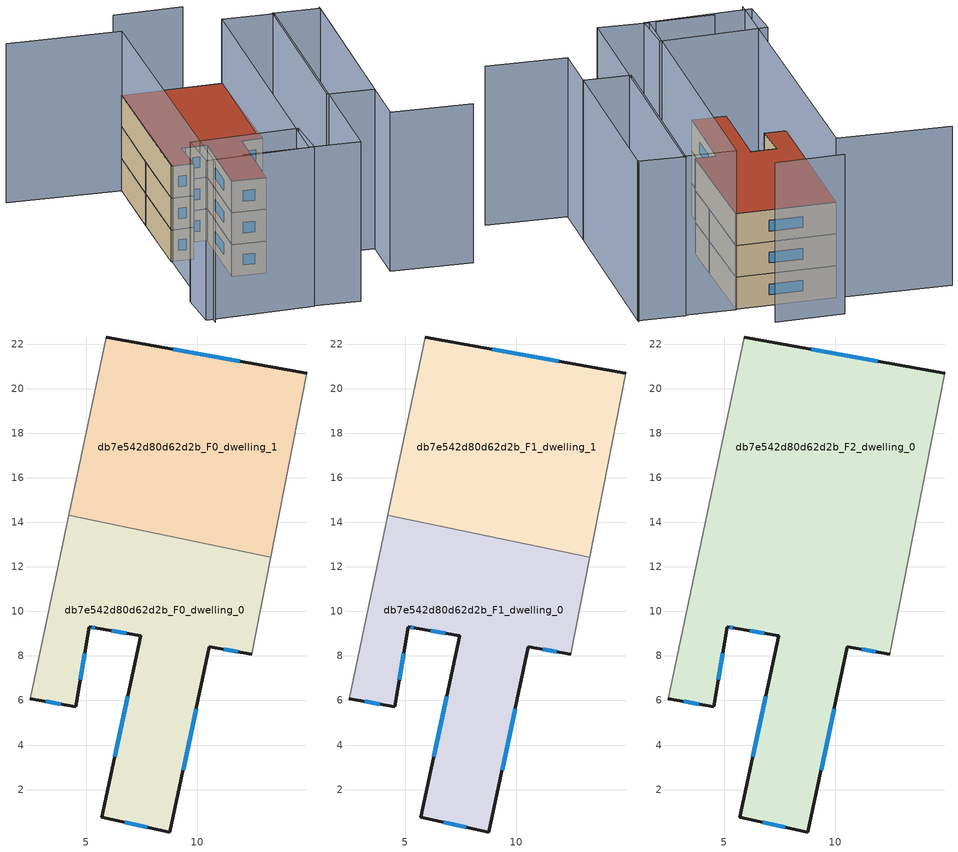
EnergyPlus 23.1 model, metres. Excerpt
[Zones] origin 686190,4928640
db7e542d80d62d2b_F0_dwelling_0
 floor ground (EU_floor_Construction): 13.28,12.42 12.44,8.08 10.54,8.4 8.76,0.09 5.71,0.75 7.45,8.91 5.51,9.24 5.13,9.31 4.53,5.72 2.5,6.07 4.23,14.32 z0
 wall outside (EU_wall_Construction): 2.5,6.07 4.53,5.72 5.13,9.31 5.51,9.24 7.45,8.91 5.71,0.75 8.76,0.09 10.54,8.4 12.44,8.08 z0:3
 wall adiabatic (EU_wall_Construction): 12.44,8.08 13.28,12.42 / 4.23,14.32 2.5,6.07 z0:3
 wall to db7e542d80d62d2b_F0_dwelling_1 (EU_wall_Construction): 13.28,12.42 4.23,14.32 z0:3
 window (EU_Window_Construction): 11.17,8.3 11.8,8.19 / 9.35,2.86 9.94,5.63 / 6.72,0.53 7.74,0.31 / 6.87,6.19 6.29,3.47 / 6.15,9.13 6.8,9.02 / 5.26,9.29 5.38,9.27 / 4.73,6.92 4.93,8.12 / 3.18,5.96 3.85,5.84 z1:2
db7e542d80d62d2b_F0_dwelling_1
 floor ground (EU_floor_Construction): 14.9,20.7 13.28,12.42 4.23,14.32 5.91,22.32 z0
 wall outside (EU_wall_Construction): 14.9,20.7 5.91,22.32 z0:3
 wall adiabatic (EU_wall_Construction): 5.91,22.32 4.23,14.32 / 13.28,12.42 14.9,20.7 z0:3
 window (EU_Window_Construction): 11.9,21.24 8.9,21.78 z1:2
db7e542d80d62d2b_F1_dwelling_0
 floor to db7e542d80d62d2b_F0_dwelling_0 (EU_floor_Construction): 13.28,12.42 12.44,8.08 10.54,8.4 8.76,0.09 5.71,0.75 7.45,8.91 5.51,9.24 5.13,9.31 4.53,5.72 2.5,6.07 4.23,14.32 z3
 wall outside (EU_wall_Construction): 2.5,6.07 4.53,5.72 5.13,9.31 5.51,9.24 7.45,8.91 5.71,0.75 8.76,0.09 10.54,8.4 12.44,8.08 z3:6
 wall adiabatic (EU_wall_Construction): 12.44,8.08 13.28,12.42 / 4.23,14.32 2.5,6.07 z3:6
 wall to db7e542d80d62d2b_F1_dwelling_1 (EU_wall_Construction): 13.28,12.42 4.23,14.32 z3:6
 window (EU_Window_Construction): 11.17,8.3 11.8,8.19 / 9.35,2.86 9.94,5.63 / 6.72,0.53 7.74,0.31 / 6.87,6.19 6.29,3.47 / 6.15,9.13 6.8,9.02 / 5.26,9.29 5.38,9.27 / 4.73,6.92 4.93,8.12 / 3.18,5.96 3.85,5.84 z4:5
db7e542d80d62d2b_F1_dwelling_1
 floor to db7e542d80d62d2b_F0_dwelling_1 (EU_floor_Construction): 14.9,20.7 13.28,12.42 4.23,14.32 5.91,22.32 z3
 wall outside (EU_wall_Construction): 14.9,20.7 5.91,22.32 z3:6
 wall adiabatic (EU_wall_Construction): 5.91,22.32 4.23,14.32 / 13.28,12.42 14.9,20.7 z3:6
 window (EU_Window_Construction): 11.9,21.24 8.9,21.78 z4:5
db7e542d80d62d2b_F2_dwelling_0
 floor to db7e542d80d62d2b_F1_dwelling_0 (EU_floor_Construction): 13.28,12.42 12.44,8.08 10.54,8.4 8.76,0.09 5.71,0.75 7.45,8.91 5.51,9.24 5.13,9.31 4.53,5.72 2.5,6.07 4.23,14.32 z6
 floor to db7e542d80d62d2b_F1_dwelling_1 (EU_floor_Construction): 14.9,20.7 13.28,12.42 4.23,14.32 5.91,22.32 z6
 wall outside (EU_wall_Construction): 14.9,20.7 5.91,22.32 / 2.5,6.07 4.53,5.72 5.13,9.31 5.51,9.24 7.45,8.91 5.71,0.75 8.76,0.09 10.54,8.4 12.44,8.08 z6:9
 wall adiabatic (EU_wall_Construction): 12.44,8.08 14.9,20.7 / 5.91,22.32 2.5,6.07 z6:9
 window (EU_Window_Construction): 11.9,21.24 8.9,21.78 / 11.17,8.3 11.8,8.19 / 9.35,2.86 9.94,5.63 / 6.72,0.53 7.74,0.31 / 6.87,6.19 6.29,3.47 / 6.15,9.13 6.8,9.02 / 5.26,9.29 5.38,9.27 / 4.73,6.92 4.93,8.12 / 3.18,5.96 3.85,5.84 z7:8
 roof outside (EU_roof_Construction): 8.76,0.09 10.54,8.4 12.44,8.08 14.9,20.7 5.91,22.32 2.5,6.07 4.53,5.72 5.13,9.31 5.51,9.24 7.45,8.91 5.71,0.75 z9
shading: 2.82,-7.22 8.05,-8.14 / 25.81,-5.95 18.54,-4.37 / 18.54,-4.37 23.68,19.39 / -4.3,24.39 5.91,22.32 / 5.91,22.32 -0.17,-7.68 / 13.14,24.8 6.87,25.84 / 9.75,-4.05 9.12,-8.38 / 9.12,-8.38 -0.66,-6.95 / -0.66,-6.95 -0.03,-2.63 / -0.03,-2.63 9.75,-4.05 / 8.66,-8.23 14.93,20.86 / 14.93,20.86 19.52,19.87 / 19.52,19.87 13.24,-9.22 / 13.24,-9.22 8.66,-8.23 / 23.63,19.13 19.65,0.74 / 19.65,0.74 15.43,1.65 / 15.43,1.65 19.41,20.05 / 19.41,20.05 23.63,19.13 z0:15
[Building]
EU S2 Campaign: North Axis=0; Terrain=City; Solar Distribution=FullExterior
[Site:Location]
Bologna: Latitude=44.5; Longitude=11.25; Time Zone=1; Elevation=37
[SizingPeriod:WeatherFileDays]
AnnualSizingPeriod: Begin Month=1; Begin Day of Month=1; End Month=12; End Day of Month=31; Day of Week for Start Day=Monday; Use Weather File Daylight Saving Period=No; Use Weather File Rain and Snow Indicators=No
[MATERIAL]
EU_InternalMass_Material: Roughness=MediumRough; Thickness=0.1; Conductivity=1; Density=1800; Specific Heat=900; Thermal Absorptance=0.9; Solar Absorptance=0.7; Visible Absorptance=0.7
[MATERIAL:NOMASS] Roughness=MediumRough; Thermal Absorptance=0.9; Solar Absorptance=0.7; Visible Absorptance=0.7
Name | Thermal Resistance
EU_wall_NoMass | 0.937881
EU_roof_NoMass | 0.548572
EU_floor_NoMass | 0.71348
[WINDOWMATERIAL:SIMPLEGLAZINGSYSTEM]
EU_Window_SimpleGlazing: UFactor=4.25633; Solar Heat Gain Coefficient=0.85; Visible Transmittance=0.85
[CONSTRUCTION]
EU_wall_Construction: EU_wall_NoMass
EU_roof_Construction: EU_roof_NoMass
EU_floor_Construction: EU_floor_NoMass
EU_InternalMass_Construction: EU_InternalMass_Material
EU_Window_Construction: EU_Window_SimpleGlazing
[ZONE] Type=1; Multiplier=1; Ceiling Height=autocalculate; Floor Area=autocalculate; Part of Total Floor Area=Yes
Name | Volume
db7e542d80d62d2b_F0_dwelling_0; db7e542d80d62d2b_F1_dwelling_0 | 228.994
db7e542d80d62d2b_F2_dwelling_0 | 457.988
db7e542d80d62d2b_F0_dwelling_1; db7e542d80d62d2b_F1_dwelling_1 | 229
[INTERNALMASS] Construction=EU_InternalMass_Construction
Name | Zone or ZoneList | Surface Area
db7e542d80d62d2b_F0_dwelling_0_EU_InternalMass | db7e542d80d62d2b_F0_dwelling_0 | 76.3314
db7e542d80d62d2b_F0_dwelling_1_EU_InternalMass | db7e542d80d62d2b_F0_dwelling_1 | 76.3329
db7e542d80d62d2b_F1_dwelling_0_EU_InternalMass | db7e542d80d62d2b_F1_dwelling_0 | 76.3314
db7e542d80d62d2b_F1_dwelling_1_EU_InternalMass | db7e542d80d62d2b_F1_dwelling_1 | 76.3329
db7e542d80d62d2b_F2_dwelling_0_EU_InternalMass | db7e542d80d62d2b_F2_dwelling_0 | 152.662
[OTHEREQUIPMENT] Fuel Type=Electricity; Design Level Calculation Method=Watts/Area; Power per Zone Floor Area=1; Fraction Latent=0; Fraction Radiant=0; Fraction Lost=0; Carbon Dioxide Generation Rate=0; EndUse Subcategory=EU_Step8_InternalGains
Name | Zone or ZoneList or Space or SpaceList | Schedule
EU_Step8_InternalGain_db7e542d80d62d2b_F0_dwelling_0_f000 | db7e542d80d62d2b_F0_dwelling_0 | EU_Step8_GainSchedule_db7e542d80d62d2b_F0_dwelling_0_f000
EU_Step8_InternalGain_db7e542d80d62d2b_F0_dwelling_1_f000 | db7e542d80d62d2b_F0_dwelling_1 | EU_Step8_GainSchedule_db7e542d80d62d2b_F0_dwelling_1_f000
EU_Step8_InternalGain_db7e542d80d62d2b_F1_dwelling_0_f000 | db7e542d80d62d2b_F1_dwelling_0 | EU_Step8_GainSchedule_db7e542d80d62d2b_F1_dwelling_0_f000
EU_Step8_InternalGain_db7e542d80d62d2b_F1_dwelling_1_f000 | db7e542d80d62d2b_F1_dwelling_1 | EU_Step8_GainSchedule_db7e542d80d62d2b_F1_dwelling_1_f000
EU_Step8_InternalGain_db7e542d80d62d2b_F2_dwelling_0_f000 | db7e542d80d62d2b_F2_dwelling_0 | EU_Step8_GainSchedule_db7e542d80d62d2b_F2_dwelling_0_f000
[ZONEVENTILATION:DESIGNFLOWRATE] Schedule=EU_AlwaysOn; Design Flow Rate Calculation Method=AirChanges/Hour; Air Changes per Hour=0.687892; Ventilation Type=Natural; Fan Pressure Rise=0; Fan Total Efficiency=1; Constant Term Coefficient=1; Temperature Term Coefficient=0; Velocity Term Coefficient=0; Velocity Squared Term Coefficient=0; Minimum Indoor Temperature=-100; Maximum Indoor Temperature=100; Delta Temperature=-100; Minimum Outdoor Temperature=-100; Maximum Outdoor Temperature=100; Maximum Wind Speed=40
Name | Zone or ZoneList or Space or SpaceList
EU_ConstantAir_db7e542d80d62d2b_F0_dwelling_0 | db7e542d80d62d2b_F0_dwelling_0
EU_ConstantAir_db7e542d80d62d2b_F0_dwelling_1 | db7e542d80d62d2b_F0_dwelling_1
EU_ConstantAir_db7e542d80d62d2b_F1_dwelling_0 | db7e542d80d62d2b_F1_dwelling_0
EU_ConstantAir_db7e542d80d62d2b_F1_dwelling_1 | db7e542d80d62d2b_F1_dwelling_1
EU_ConstantAir_db7e542d80d62d2b_F2_dwelling_0 | db7e542d80d62d2b_F2_dwelling_0
[HVACTEMPLATE:THERMOSTAT] Constant Heating Setpoint=20; Constant Cooling Setpoint=50
EU_HeatOnly_db7e542d80d62d2b_F0_dwelling_0; EU_HeatOnly_db7e542d80d62d2b_F0_dwelling_1; EU_HeatOnly_db7e542d80d62d2b_F1_dwelling_0; EU_HeatOnly_db7e542d80d62d2b_F1_dwelling_1; EU_HeatOnly_db7e542d80d62d2b_F2_dwelling_0
[HVACTEMPLATE:ZONE:IDEALLOADSAIRSYSTEM] System Availability Schedule=EU_AlwaysOn; Maximum Heating Supply Air Temperature=50; Minimum Cooling Supply Air Temperature=13; Maximum Heating Supply Air Humidity Ratio=0.0156; Minimum Cooling Supply Air Humidity Ratio=0.0077; Heating Limit=NoLimit; Cooling Limit=NoLimit; Heating Availability Schedule=EU_AlwaysOn; Cooling Availability Schedule=EU_CoolingOff; Dehumidification Control Type=ConstantSensibleHeatRatio; Cooling Sensible Heat Ratio=0.7; Dehumidification Setpoint=60; Humidification Control Type=None; Humidification Setpoint=30; Outdoor Air Method=None; Outdoor Air Flow Rate per Person=0.00944; Outdoor Air Flow Rate per Zone Floor Area=0; Outdoor Air Flow Rate per Zone=0; Demand Controlled Ventilation Type=None; Outdoor Air Economizer Type=NoEconomizer; Heat Recovery Type=None; Sensible Heat Recovery Effectiveness=0.7; Latent Heat Recovery Effectiveness=0.65
Name | Template Thermostat
db7e542d80d62d2b_F0_dwelling_0 | EU_HeatOnly_db7e542d80d62d2b_F0_dwelling_0
db7e542d80d62d2b_F0_dwelling_1 | EU_HeatOnly_db7e542d80d62d2b_F0_dwelling_1
db7e542d80d62d2b_F1_dwelling_0 | EU_HeatOnly_db7e542d80d62d2b_F1_dwelling_0
db7e542d80d62d2b_F1_dwelling_1 | EU_HeatOnly_db7e542d80d62d2b_F1_dwelling_1
db7e542d80d62d2b_F2_dwelling_0 | EU_HeatOnly_db7e542d80d62d2b_F2_dwelling_0
[SIZING:ZONE] Zone Cooling Design Supply Air Temperature Input Method=SupplyAirTemperature; Zone Cooling Design Supply Air Temperature=13; Zone Heating Design Supply Air Temperature Input Method=SupplyAirTemperature; Zone Heating Design Supply Air Temperature=50; Zone Cooling Design Supply Air Humidity Ratio=0.008; Zone Heating Design Supply Air Humidity Ratio=0.008; Cooling Design Air Flow Method=DesignDay; Cooling Design Air Flow Rate=0; Cooling Minimum Air Flow per Zone Floor Area=0.000762; Cooling Minimum Air Flow=0; Cooling Minimum Air Flow Fraction=0.2; Heating Design Air Flow Method=DesignDay; Heating Design Air Flow Rate=0; Heating Maximum Air Flow per Zone Floor Area=0.002032; Heating Maximum Air Flow=0.141576; Heating Maximum Air Flow Fraction=0.3; Account for Dedicated Outdoor Air System=No; Dedicated Outdoor Air System Control Strategy=NeutralSupplyAir; Dedicated Outdoor Air Low Setpoint Temperature for Design=autosize; Dedicated Outdoor Air High Setpoint Temperature for Design=autosize; Zone Load Sizing Method=Sensible Load Only No Latent Load; Zone Latent Cooling Design Supply Air Humidity Ratio Input Method=HumidityRatioDifference; Zone Cooling Design Supply Air Humidity Ratio Difference=0.005; Zone Latent Heating Design Supply Air Humidity Ratio Input Method=HumidityRatioDifference; Zone Humidification Design Supply Air Humidity Ratio Difference=0.005
db7e542d80d62d2b_F0_dwelling_0; db7e542d80d62d2b_F0_dwelling_1; db7e542d80d62d2b_F1_dwelling_0; db7e542d80d62d2b_F1_dwelling_1; db7e542d80d62d2b_F2_dwelling_0
[SCHEDULE:CONSTANT]
Name | Hourly Value
EU_AlwaysOn | 1
EU_CoolingOff | 0
[SCHEDULE:FILE] Column Number=1; Rows to Skip at Top=0; Number of Hours of Data=8760; Column Separator=Comma; Interpolate to Timestep=No; Minutes per Item=60; Adjust Schedule for Daylight Savings=Yes
Name | File
EU_Step8_GainSchedule_db7e542d80d62d2b_F0_dwelling_0_f000 | ../../schedules/db7e542d80d62d2b/db7e542d80d62d2b_F0_dwelling_0_f000_gain.csv
EU_Step8_GainSchedule_db7e542d80d62d2b_F0_dwelling_1_f000 | ../../schedules/db7e542d80d62d2b/db7e542d80d62d2b_F0_dwelling_1_f000_gain.csv
EU_Step8_GainSchedule_db7e542d80d62d2b_F1_dwelling_0_f000 | ../../schedules/db7e542d80d62d2b/db7e542d80d62d2b_F1_dwelling_0_f000_gain.csv
EU_Step8_GainSchedule_db7e542d80d62d2b_F1_dwelling_1_f000 | ../../schedules/db7e542d80d62d2b/db7e542d80d62d2b_F1_dwelling_1_f000_gain.csv
EU_Step8_GainSchedule_db7e542d80d62d2b_F2_dwelling_0_f000 | ../../schedules/db7e542d80d62d2b/db7e542d80d62d2b_F2_dwelling_0_f000_gain.csv
